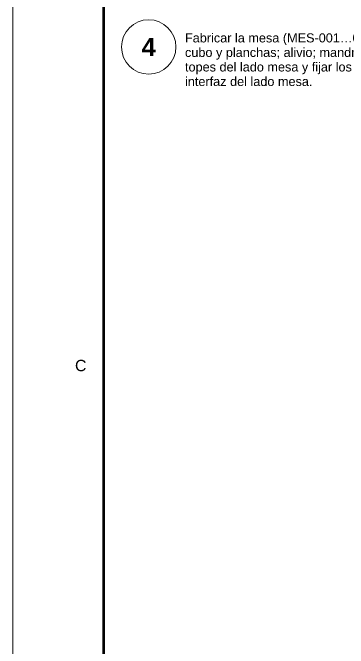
# Model space of a CAD drawing. Header units: millimetres. Extents: x 0 to 841, y 0 to 594.
# Drawn here: x 0 to 74, y 282.5 to 422.5 of the extents above; entities that cross this region are included whole.
import ezdxf
from ezdxf.enums import TextEntityAlignment as Align

# ---------------------------------------------------------------- set-up
doc = ezdxf.new("R2010")
doc.units = ezdxf.units.MM
for name, color, linetype, lineweight in [('FINA', 7, 'CONTINUOUS', 18), ('MARCO', 7, 'CONTINUOUS', 70), ('TXT', 7, 'CONTINUOUS', 25)]:
    doc.layers.add(name, color=color, linetype=linetype, lineweight=lineweight)
doc.styles.add('STD', font='LiberationSans-Regular.ttf')
doc.styles.add('STDB', font='LiberationSans-Bold.ttf')

msp = doc.modelspace()

# ---------------------------------------------------------------- linework, layer by layer
at = {"layer": 'FINA'}
msp.add_lwpolyline([(0, 0), (841, 0), (841, 594), (0, 594)], close=True, dxfattribs=at)
msp.add_circle((30, 415), 6, dxfattribs=at)
at = {"layer": 'MARCO'}
msp.add_lwpolyline([(20, 10), (831, 10), (831, 584), (20, 584)], close=True, dxfattribs=at)

# ---------------------------------------------------------------- texts
at = {"layer": 'TXT', "style": 'STD'}
for s, p in [('Fabricar la mesa (MES-001…004): soldar almas, nervios,', (38, 418)), ('cubo y planchas; alivio; mandrinar agujeros; soldar', (38, 414.8)), ('topes del lado mesa y fijar los sectores de la', (38, 411.6)), ('interfaz del lado mesa.', (38, 408.4))]:
    msp.add_text(s, height=2, dxfattribs=at).set_placement(p, align=Align.TOP_LEFT)
at = {"layer": 'TXT'}
for s, height, style, p in [('4', 4, 'STDB', (30, 415)), ('C', 2.5, 'STD', (15, 344.83))]:
    msp.add_text(s, height=height, dxfattribs=dict(at, style=style)).set_placement(p, align=Align.MIDDLE_CENTER)

doc.saveas('drawing.dxf')
